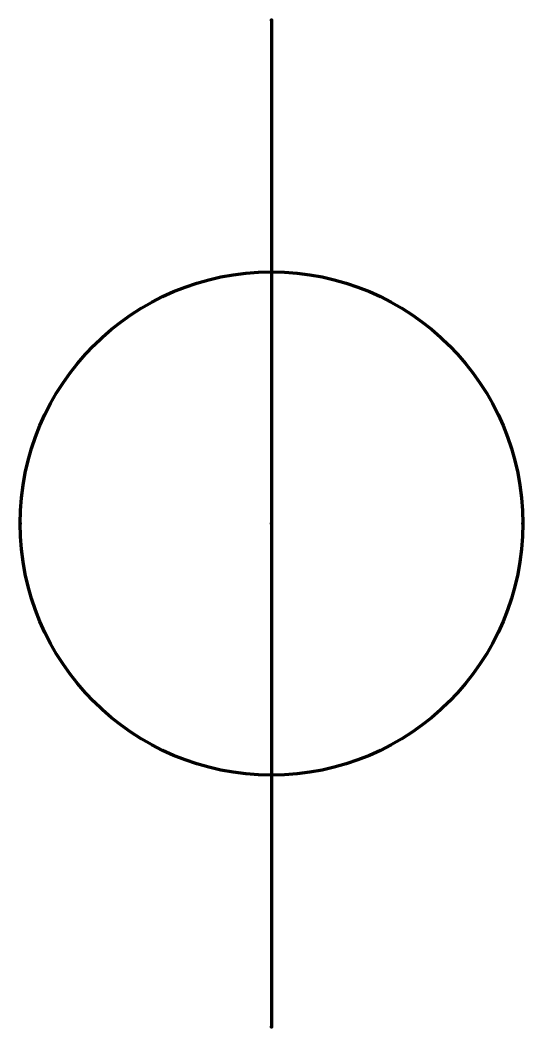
# Model space of a CAD drawing. Header units: millimetres. Extents: x -5 to 5, y 0 to 20.
import ezdxf

# ---------------------------------------------------------------- set-up
doc = ezdxf.new("R2010")
doc.units = ezdxf.units.MM
doc.layers.get('0').update_dxf_attribs({"linetype": 'CONTINUOUS', "lineweight": 0})

msp = doc.modelspace()

# ---------------------------------------------------------------- linework, layer by layer
at = {"color": 7, "linetype": 'CONTINUOUS', "lineweight": 70}
msp.add_line((0, 20), (0, 0), dxfattribs=at)
msp.add_circle((0, 10), 5, dxfattribs=at)
for p in [(0, 20), (-5, 10), (0, 10), (5, 10), (0, 0)]:
    msp.add_point(p, dxfattribs=at)

doc.saveas('drawing.dxf')
